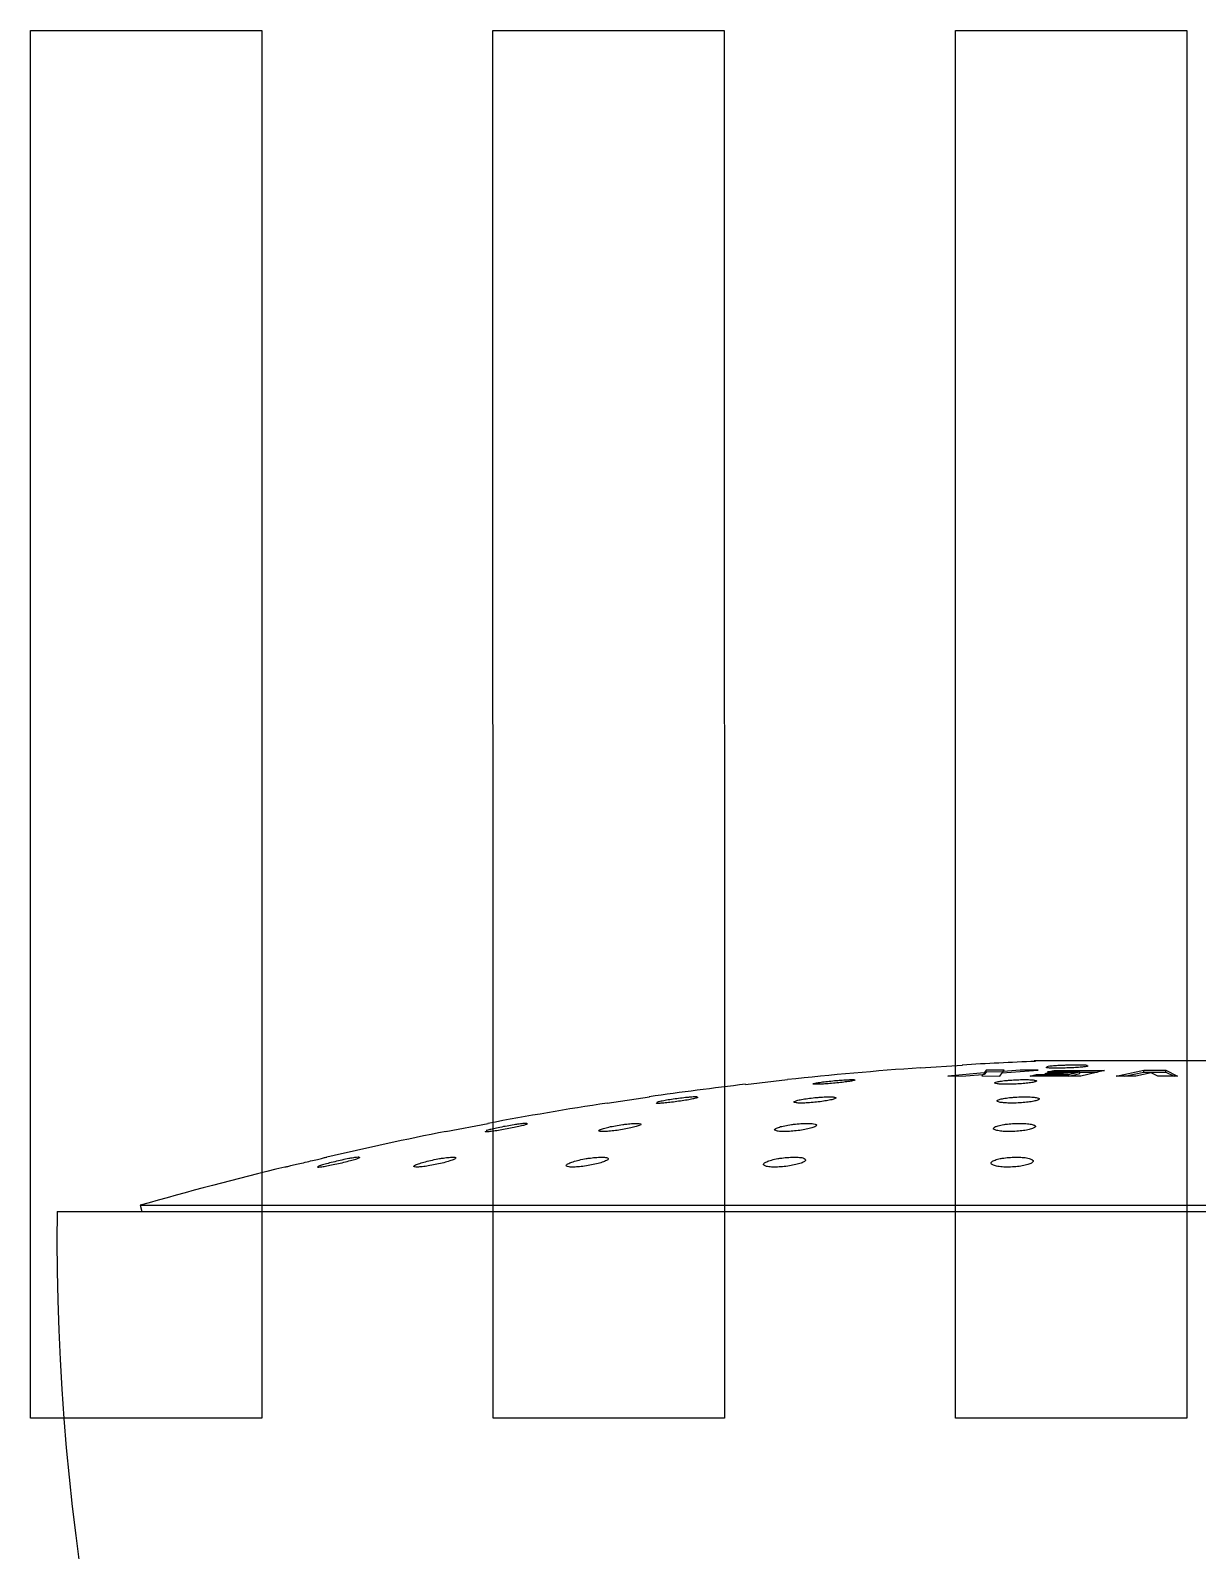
# Model space of a CAD drawing. Header units: metres. Extents: x -22 to 564, y 0 to 143.
# Drawn here: x 246.07038 to 246.10375, y 46.38804 to 46.43151 of the extents above; entities that cross this region are included whole.
import ezdxf

# ---------------------------------------------------------------- set-up
doc = ezdxf.new("R2010")
doc.units = ezdxf.units.M
doc.layers.add('XREF 2N NEURO-ONCOLOGIA$0$Mobiliario Fijo', color=40, linetype='Continuous')

# ---------------------------------------------------------------- blocks, each defined once
blk = doc.blocks.new('XREF 2N NEURO-ONCOLOGIA$0$AQG 01$0$BOL RX-TLAH-1N$0$Coladera')
for p, q in [((83.00922, 30.709872), (83.009219, 30.670192)), ((83.015833, 30.709872), (83.00922, 30.709872)), ((83.015832, 30.670192), (83.015833, 30.709872)), ((83.022447, 30.709872), (83.022445, 30.670192)), ((83.02906, 30.709872), (83.022447, 30.709872)), ((83.029059, 30.670192), (83.02906, 30.709872)), ((83.035673, 30.709871), (83.035672, 30.670192)), ((83.042287, 30.709871), (83.035673, 30.709871)), ((83.042285, 30.670191), (83.042287, 30.709871)), ((83.009219, 30.670192), (83.015832, 30.670192)), ((83.022445, 30.670192), (83.029059, 30.670192)), ((83.035672, 30.670192), (83.042285, 30.670191))]:
    blk.add_line(p, q)
blk = doc.blocks.new('XREF 2N NEURO-ONCOLOGIA$0$SE')
at = {"linetype": 'Continuous'}
for p, q in [((161.371, 70.924), (127.838, 70.924)), ((160.143, 70.832), (129.066, 70.832)), ((160.143, 70.832), (160.117, 70.924)), ((155.628, 69.743), (155.006, 69.623)), ((153.247, 69.323), (152.624, 69.23)), ((144.825, 68.925), (145.116, 68.924)), ((144.998, 68.839), (144.825, 68.925)), ((144.998, 68.865), (144.876, 68.925)), ((145.116, 68.924), (145.213, 68.874)), ((145.213, 68.874), (145.442, 68.924)), ((145.609, 68.925), (145.324, 68.865)), ((145.733, 68.925), (145.325, 68.839)), ((145.442, 68.924), (145.733, 68.925)), ((145.902, 68.841), (146.255, 68.925)), ((146.255, 68.925), (147.003, 68.925)), ((146.432, 68.925), (146.268, 68.886)), ((146.432, 68.925), (146.433, 68.899)), ((147.003, 68.925), (146.908, 68.901)), ((147.449, 68.923), (147.417, 68.877)), ((147.714, 68.921), (147.449, 68.923)), ((147.682, 68.877), (148.215, 68.923)), ((148.215, 68.923), (147.95, 68.921)), ((151.206, 69.046), (150.584, 68.976)), ((142.265, 68.699), (146.943, 68.699)), ((144.998, 68.865), (144.998, 68.839)), ((145.324, 68.865), (144.998, 68.865)), ((145.325, 68.839), (144.998, 68.839)), ((145.324, 68.865), (145.325, 68.839)), ((146.65, 68.841), (145.902, 68.841)), ((146.269, 68.866), (146.008, 68.866)), ((146.268, 68.886), (146.269, 68.86)), ((146.311, 68.87), (146.269, 68.86)), ((146.269, 68.86), (146.745, 68.862)), ((146.433, 68.899), (146.311, 68.87)), ((146.908, 68.901), (146.433, 68.899)), ((146.787, 68.887), (146.564, 68.887)), ((146.745, 68.862), (146.65, 68.841)), ((146.718, 68.887), (146.718, 68.871)), ((147.417, 68.877), (146.883, 68.839)), ((146.883, 68.839), (147.148, 68.837)), ((147.148, 68.837), (147.4, 68.855)), ((147.4, 68.855), (147.385, 68.837)), ((147.385, 68.837), (147.65, 68.839)), ((147.4, 68.863), (147.649, 68.865)), ((147.649, 68.865), (147.681, 68.903)), ((147.649, 68.865), (147.65, 68.839)), ((147.65, 68.839), (147.682, 68.877)), ((147.681, 68.903), (147.698, 68.904)), ((147.681, 68.903), (147.682, 68.877)), ((147.95, 68.921), (147.699, 68.9)), ((147.699, 68.9), (147.714, 68.921)), ((148.624, 68.802), (148.001, 68.761))]:
    blk.add_line(p, q, dxfattribs=at)
for centre, radius, start, end in [((126.384, 71.307), 34.989, 359.3733, 44.759), ((144.604, 125.301), 56.642, 283.6871, 285.9219), ((144.604, 125.301), 56.642, 281.2212, 283.0447), ((144.604, 125.301), 56.642, 278.7752, 280.5846), ((144.604, 125.301), 56.642, 276.6911, 278.1442), ((144.604, 125.301), 56.642, 274.0684, 276.0624), ((146.41, 117.556), 48.687, 269.882, 270.3624), ((144.604, 125.301), 56.642, 272.3453, 273.442)]:
    blk.add_arc(centre, radius, start, end, dxfattribs=at)
for points, knots in [([(147.442, 70.143), (147.471, 70.149), (147.498, 70.156), (147.519, 70.164), (147.539, 70.171), (147.556, 70.18), (147.566, 70.188), (147.576, 70.196), (147.581, 70.205), (147.579, 70.213), (147.577, 70.221), (147.569, 70.229), (147.555, 70.236), (147.541, 70.243), (147.521, 70.25), (147.497, 70.255), (147.473, 70.26), (147.445, 70.263), (147.413, 70.266), (147.383, 70.268), (147.349, 70.269), (147.315, 70.268), (147.282, 70.268), (147.247, 70.266), (147.214, 70.263), (147.18, 70.26), (147.148, 70.256), (147.118, 70.251), (147.088, 70.245), (147.061, 70.239), (147.038, 70.232), (147.014, 70.225), (146.995, 70.217), (146.982, 70.209), (146.968, 70.201), (146.96, 70.192), (146.958, 70.184), (146.955, 70.175), (146.96, 70.167), (146.97, 70.16), (146.98, 70.152), (146.997, 70.145), (147.018, 70.139), (147.039, 70.134), (147.065, 70.129), (147.095, 70.126), (147.124, 70.123), (147.156, 70.121), (147.19, 70.121), (147.223, 70.12), (147.258, 70.121), (147.291, 70.124), (147.325, 70.126), (147.359, 70.129), (147.39, 70.134), (147.408, 70.137), (147.426, 70.14), (147.442, 70.143)], [0, 0, 0, 0, 0.054815, 0.054815, 0.054815, 0.109572, 0.109572, 0.109572, 0.165188, 0.165188, 0.165188, 0.221122, 0.221122, 0.221122, 0.276362, 0.276362, 0.276362, 0.330207, 0.330207, 0.330207, 0.382623, 0.382623, 0.382623, 0.434222, 0.434222, 0.434222, 0.485922, 0.485922, 0.485922, 0.538565, 0.538565, 0.538565, 0.592611, 0.592611, 0.592611, 0.647947, 0.647947, 0.647947, 0.703889, 0.703889, 0.703889, 0.759434, 0.759434, 0.759434, 0.813739, 0.813739, 0.813739, 0.866554, 0.866554, 0.866554, 0.918316, 0.918316, 0.918316, 0.969887, 0.969887, 0.969887, 1, 1, 1, 1]), ([(150.726, 70.143), (150.76, 70.149), (150.792, 70.156), (150.819, 70.164), (150.847, 70.171), (150.871, 70.18), (150.89, 70.188), (150.909, 70.196), (150.924, 70.205), (150.932, 70.213), (150.939, 70.221), (150.941, 70.229), (150.937, 70.236), (150.933, 70.243), (150.922, 70.25), (150.905, 70.255), (150.89, 70.26), (150.868, 70.263), (150.842, 70.266), (150.817, 70.268), (150.788, 70.269), (150.757, 70.268), (150.726, 70.268), (150.692, 70.266), (150.658, 70.263), (150.625, 70.26), (150.59, 70.256), (150.557, 70.251), (150.524, 70.245), (150.492, 70.239), (150.463, 70.232), (150.433, 70.225), (150.407, 70.217), (150.385, 70.209), (150.363, 70.201), (150.345, 70.192), (150.334, 70.184), (150.322, 70.175), (150.316, 70.167), (150.317, 70.16), (150.318, 70.152), (150.325, 70.145), (150.337, 70.139), (150.35, 70.134), (150.368, 70.129), (150.392, 70.126), (150.414, 70.123), (150.441, 70.121), (150.471, 70.121), (150.501, 70.12), (150.533, 70.121), (150.567, 70.124), (150.6, 70.126), (150.635, 70.129), (150.668, 70.134), (150.688, 70.137), (150.707, 70.14), (150.726, 70.143)], [0, 0, 0, 0, 0.054815, 0.054815, 0.054815, 0.109572, 0.109572, 0.109572, 0.165188, 0.165188, 0.165188, 0.221122, 0.221122, 0.221122, 0.276362, 0.276362, 0.276362, 0.330207, 0.330207, 0.330207, 0.382623, 0.382623, 0.382623, 0.434222, 0.434222, 0.434222, 0.485922, 0.485922, 0.485922, 0.538565, 0.538565, 0.538565, 0.592611, 0.592611, 0.592611, 0.647947, 0.647947, 0.647947, 0.703889, 0.703889, 0.703889, 0.759434, 0.759434, 0.759434, 0.813739, 0.813739, 0.813739, 0.866554, 0.866554, 0.866554, 0.918316, 0.918316, 0.918316, 0.969887, 0.969887, 0.969887, 1, 1, 1, 1]), ([(153.556, 70.143), (153.591, 70.149), (153.627, 70.156), (153.659, 70.164), (153.692, 70.171), (153.722, 70.18), (153.749, 70.188), (153.775, 70.196), (153.798, 70.205), (153.815, 70.213), (153.832, 70.221), (153.844, 70.229), (153.849, 70.236), (153.854, 70.243), (153.854, 70.25), (153.846, 70.255), (153.84, 70.26), (153.827, 70.263), (153.808, 70.266), (153.791, 70.268), (153.768, 70.269), (153.741, 70.268), (153.715, 70.268), (153.685, 70.266), (153.654, 70.263), (153.622, 70.26), (153.588, 70.256), (153.555, 70.251), (153.521, 70.245), (153.486, 70.239), (153.453, 70.232), (153.42, 70.225), (153.388, 70.217), (153.36, 70.209), (153.331, 70.201), (153.306, 70.192), (153.285, 70.184), (153.265, 70.175), (153.25, 70.167), (153.24, 70.16), (153.231, 70.152), (153.228, 70.145), (153.231, 70.139), (153.235, 70.134), (153.244, 70.129), (153.259, 70.126), (153.274, 70.123), (153.294, 70.121), (153.318, 70.121), (153.342, 70.12), (153.37, 70.121), (153.4, 70.124), (153.43, 70.126), (153.463, 70.129), (153.496, 70.134), (153.516, 70.137), (153.536, 70.14), (153.556, 70.143)], [0, 0, 0, 0, 0.054815, 0.054815, 0.054815, 0.109572, 0.109572, 0.109572, 0.165188, 0.165188, 0.165188, 0.221122, 0.221122, 0.221122, 0.276362, 0.276362, 0.276362, 0.330207, 0.330207, 0.330207, 0.382623, 0.382623, 0.382623, 0.434222, 0.434222, 0.434222, 0.485922, 0.485922, 0.485922, 0.538565, 0.538565, 0.538565, 0.592611, 0.592611, 0.592611, 0.647947, 0.647947, 0.647947, 0.703889, 0.703889, 0.703889, 0.759434, 0.759434, 0.759434, 0.813739, 0.813739, 0.813739, 0.866554, 0.866554, 0.866554, 0.918316, 0.918316, 0.918316, 0.969887, 0.969887, 0.969887, 1, 1, 1, 1]), ([(155.722, 70.143), (155.756, 70.149), (155.793, 70.156), (155.828, 70.164), (155.863, 70.171), (155.897, 70.18), (155.929, 70.188), (155.961, 70.196), (155.99, 70.205), (156.015, 70.213), (156.04, 70.221), (156.061, 70.229), (156.076, 70.236), (156.09, 70.243), (156.099, 70.25), (156.102, 70.255), (156.105, 70.26), (156.101, 70.263), (156.092, 70.266), (156.083, 70.268), (156.068, 70.269), (156.049, 70.268), (156.03, 70.268), (156.005, 70.266), (155.978, 70.263), (155.951, 70.26), (155.92, 70.256), (155.889, 70.251), (155.856, 70.245), (155.821, 70.239), (155.787, 70.232), (155.753, 70.225), (155.718, 70.217), (155.685, 70.209), (155.652, 70.201), (155.62, 70.192), (155.593, 70.184), (155.565, 70.175), (155.542, 70.167), (155.523, 70.16), (155.505, 70.152), (155.492, 70.145), (155.486, 70.139), (155.479, 70.134), (155.479, 70.129), (155.485, 70.126), (155.49, 70.123), (155.502, 70.121), (155.518, 70.121), (155.534, 70.12), (155.556, 70.121), (155.581, 70.124), (155.606, 70.126), (155.635, 70.129), (155.665, 70.134), (155.684, 70.137), (155.702, 70.14), (155.722, 70.143)], [0, 0, 0, 0, 0.054815, 0.054815, 0.054815, 0.109572, 0.109572, 0.109572, 0.165188, 0.165188, 0.165188, 0.221122, 0.221122, 0.221122, 0.276362, 0.276362, 0.276362, 0.330207, 0.330207, 0.330207, 0.382623, 0.382623, 0.382623, 0.434222, 0.434222, 0.434222, 0.485922, 0.485922, 0.485922, 0.538565, 0.538565, 0.538565, 0.592611, 0.592611, 0.592611, 0.647947, 0.647947, 0.647947, 0.703889, 0.703889, 0.703889, 0.759434, 0.759434, 0.759434, 0.813739, 0.813739, 0.813739, 0.866554, 0.866554, 0.866554, 0.918316, 0.918316, 0.918316, 0.969887, 0.969887, 0.969887, 1, 1, 1, 1]), ([(157.524, 70.266), (157.524, 70.268), (157.518, 70.269), (157.507, 70.268), (157.496, 70.268), (157.48, 70.266), (157.459, 70.263), (157.439, 70.26), (157.413, 70.256), (157.385, 70.251), (157.357, 70.245), (157.325, 70.239), (157.292, 70.232), (157.259, 70.225), (157.223, 70.217), (157.189, 70.209), (157.153, 70.201), (157.118, 70.192), (157.086, 70.184), (157.053, 70.175), (157.022, 70.167), (156.996, 70.16), (156.971, 70.152), (156.949, 70.145), (156.933, 70.139), (156.917, 70.134), (156.907, 70.129), (156.903, 70.126), (156.902, 70.125), (156.901, 70.124), (156.901, 70.123)], [0.3314046, 0.3314046, 0.3314046, 0.3314046, 0.3826235, 0.3826235, 0.3826235, 0.4342217, 0.4342217, 0.4342217, 0.4859217, 0.4859217, 0.4859217, 0.5385654, 0.5385654, 0.5385654, 0.5926108, 0.5926108, 0.5926108, 0.6479472, 0.6479472, 0.6479472, 0.7038894, 0.7038894, 0.7038894, 0.7594343, 0.7594343, 0.7594343, 0.8137388, 0.8137388, 0.8137388, 0.8313803, 0.8313803, 0.8313803, 0.8313803]), ([(156.909, 70.121), (156.916, 70.12), (156.93, 70.121), (156.948, 70.124), (156.965, 70.126), (156.988, 70.129), (157.014, 70.134), (157.029, 70.137), (157.046, 70.14), (157.063, 70.143)], [0.8665535, 0.8665535, 0.8665535, 0.8665535, 0.9183157, 0.9183157, 0.9183157, 0.969887, 0.969887, 0.969887, 1, 1, 1, 1]), ([(157.063, 70.143), (157.094, 70.149), (157.129, 70.156), (157.164, 70.164), (157.198, 70.171), (157.234, 70.18), (157.269, 70.188), (157.304, 70.196), (157.338, 70.205), (157.369, 70.213), (157.4, 70.221), (157.428, 70.229), (157.451, 70.236), (157.474, 70.243), (157.492, 70.25), (157.505, 70.255), (157.515, 70.259), (157.521, 70.262), (157.523, 70.265)], [0, 0, 0, 0, 0.0548154, 0.0548154, 0.0548154, 0.1095719, 0.1095719, 0.1095719, 0.1651875, 0.1651875, 0.1651875, 0.2211221, 0.2211221, 0.2211221, 0.2763623, 0.2763623, 0.2763623, 0.3225023, 0.3225023, 0.3225023, 0.3225023]), ([(158.009, 70.269), (158.009, 70.269), (158.009, 70.269), (158.009, 70.268), (158.007, 70.268), (157.999, 70.266), (157.987, 70.263), (157.974, 70.26), (157.956, 70.256), (157.934, 70.251), (157.912, 70.245), (157.885, 70.239), (157.856, 70.232), (157.826, 70.225), (157.793, 70.217), (157.759, 70.209), (157.724, 70.201), (157.688, 70.192), (157.652, 70.184), (157.617, 70.175), (157.582, 70.167), (157.55, 70.16), (157.519, 70.152), (157.49, 70.145), (157.466, 70.139), (157.442, 70.134), (157.423, 70.129), (157.41, 70.126), (157.397, 70.123), (157.389, 70.121), (157.387, 70.121), (157.387, 70.121), (157.387, 70.121), (157.387, 70.121)], [0.3743169, 0.3743169, 0.3743169, 0.3743169, 0.3826235, 0.3826235, 0.3826235, 0.4342217, 0.4342217, 0.4342217, 0.4859217, 0.4859217, 0.4859217, 0.5385654, 0.5385654, 0.5385654, 0.5926108, 0.5926108, 0.5926108, 0.6479472, 0.6479472, 0.6479472, 0.7038894, 0.7038894, 0.7038894, 0.7594343, 0.7594343, 0.7594343, 0.8137388, 0.8137388, 0.8137388, 0.8665535, 0.8665535, 0.8665535, 0.87443, 0.87443, 0.87443, 0.87443]), ([(147.392, 69.64), (147.423, 69.645), (147.45, 69.651), (147.473, 69.657), (147.495, 69.663), (147.513, 69.669), (147.526, 69.676), (147.538, 69.683), (147.545, 69.69), (147.545, 69.696), (147.546, 69.703), (147.54, 69.71), (147.528, 69.715), (147.517, 69.721), (147.499, 69.726), (147.477, 69.73), (147.455, 69.734), (147.428, 69.738), (147.399, 69.74), (147.369, 69.742), (147.336, 69.743), (147.302, 69.743), (147.269, 69.742), (147.234, 69.741), (147.2, 69.739), (147.166, 69.736), (147.132, 69.733), (147.101, 69.729), (147.07, 69.725), (147.041, 69.72), (147.017, 69.714), (146.992, 69.708), (146.971, 69.702), (146.955, 69.695), (146.94, 69.689), (146.929, 69.682), (146.925, 69.675), (146.921, 69.668), (146.923, 69.662), (146.93, 69.655), (146.938, 69.649), (146.952, 69.644), (146.971, 69.639), (146.99, 69.634), (147.015, 69.631), (147.043, 69.628), (147.07, 69.625), (147.101, 69.623), (147.134, 69.623), (147.167, 69.622), (147.202, 69.623), (147.236, 69.625), (147.27, 69.626), (147.305, 69.629), (147.337, 69.633), (147.356, 69.635), (147.375, 69.637), (147.392, 69.64)], [0, 0, 0, 0, 0.054403, 0.054403, 0.054403, 0.108767, 0.108767, 0.108767, 0.163703, 0.163703, 0.163703, 0.218884, 0.218884, 0.218884, 0.273647, 0.273647, 0.273647, 0.327514, 0.327514, 0.327514, 0.380424, 0.380424, 0.380424, 0.432747, 0.432747, 0.432747, 0.485087, 0.485087, 0.485087, 0.538027, 0.538027, 0.538027, 0.591896, 0.591896, 0.591896, 0.646639, 0.646639, 0.646639, 0.701814, 0.701814, 0.701814, 0.756768, 0.756768, 0.756768, 0.810936, 0.810936, 0.810936, 0.864121, 0.864121, 0.864121, 0.916569, 0.916569, 0.916569, 0.968837, 0.968837, 0.968837, 1, 1, 1, 1]), ([(150.526, 69.64), (150.561, 69.645), (150.595, 69.651), (150.625, 69.657), (150.655, 69.663), (150.682, 69.669), (150.704, 69.676), (150.726, 69.683), (150.744, 69.69), (150.756, 69.696), (150.768, 69.703), (150.774, 69.71), (150.775, 69.715), (150.775, 69.721), (150.768, 69.726), (150.756, 69.73), (150.745, 69.734), (150.727, 69.738), (150.705, 69.74), (150.683, 69.742), (150.656, 69.743), (150.627, 69.743), (150.598, 69.742), (150.565, 69.741), (150.532, 69.739), (150.498, 69.736), (150.463, 69.733), (150.429, 69.729), (150.395, 69.725), (150.361, 69.72), (150.33, 69.714), (150.299, 69.708), (150.27, 69.702), (150.245, 69.695), (150.22, 69.689), (150.199, 69.682), (150.183, 69.675), (150.168, 69.668), (150.158, 69.662), (150.154, 69.655), (150.15, 69.649), (150.153, 69.644), (150.161, 69.639), (150.169, 69.634), (150.183, 69.631), (150.203, 69.628), (150.222, 69.625), (150.246, 69.623), (150.273, 69.623), (150.301, 69.622), (150.332, 69.623), (150.364, 69.625), (150.397, 69.626), (150.431, 69.629), (150.465, 69.633), (150.486, 69.635), (150.506, 69.637), (150.526, 69.64)], [0, 0, 0, 0, 0.054403, 0.054403, 0.054403, 0.108767, 0.108767, 0.108767, 0.163703, 0.163703, 0.163703, 0.218884, 0.218884, 0.218884, 0.273647, 0.273647, 0.273647, 0.327514, 0.327514, 0.327514, 0.380424, 0.380424, 0.380424, 0.432747, 0.432747, 0.432747, 0.485087, 0.485087, 0.485087, 0.538027, 0.538027, 0.538027, 0.591896, 0.591896, 0.591896, 0.646639, 0.646639, 0.646639, 0.701814, 0.701814, 0.701814, 0.756768, 0.756768, 0.756768, 0.810936, 0.810936, 0.810936, 0.864121, 0.864121, 0.864121, 0.916569, 0.916569, 0.916569, 0.968837, 0.968837, 0.968837, 1, 1, 1, 1]), ([(153.018, 69.64), (153.053, 69.645), (153.09, 69.651), (153.124, 69.657), (153.158, 69.663), (153.191, 69.669), (153.221, 69.676), (153.251, 69.683), (153.278, 69.69), (153.301, 69.696), (153.323, 69.703), (153.34, 69.71), (153.352, 69.715), (153.364, 69.721), (153.369, 69.726), (153.369, 69.73), (153.369, 69.734), (153.362, 69.738), (153.35, 69.74), (153.338, 69.742), (153.32, 69.743), (153.298, 69.743), (153.277, 69.742), (153.25, 69.741), (153.221, 69.739), (153.192, 69.736), (153.159, 69.733), (153.126, 69.729), (153.093, 69.725), (153.057, 69.72), (153.023, 69.714), (152.989, 69.708), (152.955, 69.702), (152.923, 69.695), (152.892, 69.689), (152.862, 69.682), (152.837, 69.675), (152.812, 69.668), (152.791, 69.662), (152.776, 69.655), (152.761, 69.649), (152.751, 69.644), (152.748, 69.639), (152.745, 69.634), (152.747, 69.631), (152.756, 69.628), (152.765, 69.625), (152.779, 69.623), (152.798, 69.623), (152.817, 69.622), (152.841, 69.623), (152.868, 69.625), (152.895, 69.626), (152.926, 69.629), (152.959, 69.633), (152.978, 69.635), (152.998, 69.637), (153.018, 69.64)], [0, 0, 0, 0, 0.054403, 0.054403, 0.054403, 0.108767, 0.108767, 0.108767, 0.163703, 0.163703, 0.163703, 0.218884, 0.218884, 0.218884, 0.273647, 0.273647, 0.273647, 0.327514, 0.327514, 0.327514, 0.380424, 0.380424, 0.380424, 0.432747, 0.432747, 0.432747, 0.485087, 0.485087, 0.485087, 0.538027, 0.538027, 0.538027, 0.591896, 0.591896, 0.591896, 0.646639, 0.646639, 0.646639, 0.701814, 0.701814, 0.701814, 0.756768, 0.756768, 0.756768, 0.810936, 0.810936, 0.810936, 0.864121, 0.864121, 0.864121, 0.916569, 0.916569, 0.916569, 0.968837, 0.968837, 0.968837, 1, 1, 1, 1]), ([(155.047, 69.739), (155.047, 69.739), (155.047, 69.74), (155.047, 69.74), (155.047, 69.742), (155.04, 69.743), (155.028, 69.743), (155.016, 69.742), (154.998, 69.741), (154.977, 69.739), (154.955, 69.736), (154.928, 69.733), (154.899, 69.729), (154.87, 69.725), (154.837, 69.72), (154.804, 69.714), (154.77, 69.708), (154.735, 69.702), (154.7, 69.695), (154.665, 69.689), (154.63, 69.682), (154.599, 69.675), (154.567, 69.668), (154.538, 69.662), (154.513, 69.655), (154.488, 69.649), (154.468, 69.644), (154.453, 69.639), (154.438, 69.634), (154.429, 69.631), (154.426, 69.628), (154.425, 69.627), (154.425, 69.626), (154.425, 69.626)], [0.3241979, 0.3241979, 0.3241979, 0.3241979, 0.3275136, 0.3275136, 0.3275136, 0.3804245, 0.3804245, 0.3804245, 0.432747, 0.432747, 0.432747, 0.4850873, 0.4850873, 0.4850873, 0.538027, 0.538027, 0.538027, 0.5918962, 0.5918962, 0.5918962, 0.6466388, 0.6466388, 0.6466388, 0.7018136, 0.7018136, 0.7018136, 0.7567676, 0.7567676, 0.7567676, 0.8109363, 0.8109363, 0.8109363, 0.8240806, 0.8240806, 0.8240806, 0.8240806]), ([(154.435, 69.623), (154.444, 69.622), (154.458, 69.623), (154.477, 69.625), (154.496, 69.626), (154.52, 69.629), (154.547, 69.633), (154.563, 69.635), (154.58, 69.637), (154.599, 69.64)], [0.8641205, 0.8641205, 0.8641205, 0.8641205, 0.9165685, 0.9165685, 0.9165685, 0.9688371, 0.9688371, 0.9688371, 1, 1, 1, 1]), ([(154.599, 69.64), (154.63, 69.645), (154.665, 69.651), (154.7, 69.657), (154.735, 69.663), (154.771, 69.669), (154.805, 69.676), (154.839, 69.683), (154.873, 69.69), (154.903, 69.696), (154.933, 69.703), (154.96, 69.71), (154.982, 69.715), (155.003, 69.721), (155.021, 69.726), (155.032, 69.73)], [0, 0, 0, 0, 0.0544033, 0.0544033, 0.0544033, 0.1087667, 0.1087667, 0.1087667, 0.1637032, 0.1637032, 0.1637032, 0.2188839, 0.2188839, 0.2188839, 0.2736465, 0.2736465, 0.2736465, 0.2736465]), ([(147.307, 69.242), (147.339, 69.246), (147.369, 69.25), (147.394, 69.255), (147.419, 69.259), (147.441, 69.264), (147.456, 69.269), (147.472, 69.274), (147.483, 69.28), (147.487, 69.285), (147.492, 69.29), (147.49, 69.295), (147.483, 69.3), (147.475, 69.304), (147.462, 69.308), (147.443, 69.312), (147.425, 69.315), (147.401, 69.318), (147.373, 69.32), (147.346, 69.322), (147.315, 69.323), (147.282, 69.323), (147.25, 69.323), (147.215, 69.322), (147.181, 69.321), (147.146, 69.319), (147.111, 69.317), (147.079, 69.313), (147.046, 69.31), (147.015, 69.307), (146.988, 69.302), (146.96, 69.298), (146.936, 69.293), (146.917, 69.288), (146.898, 69.283), (146.884, 69.278), (146.876, 69.273), (146.868, 69.267), (146.866, 69.262), (146.869, 69.257), (146.873, 69.253), (146.883, 69.248), (146.898, 69.244), (146.914, 69.241), (146.934, 69.237), (146.959, 69.235), (146.984, 69.233), (147.013, 69.231), (147.045, 69.231), (147.076, 69.23), (147.11, 69.23), (147.145, 69.231), (147.179, 69.232), (147.214, 69.234), (147.248, 69.237), (147.268, 69.238), (147.288, 69.24), (147.307, 69.242)], [0, 0, 0, 0, 0.05406, 0.05406, 0.05406, 0.108094, 0.108094, 0.108094, 0.162488, 0.162488, 0.162488, 0.217078, 0.217078, 0.217078, 0.271471, 0.271471, 0.271471, 0.32536, 0.32536, 0.32536, 0.378665, 0.378665, 0.378665, 0.431569, 0.431569, 0.431569, 0.484424, 0.484424, 0.484424, 0.537597, 0.537597, 0.537597, 0.591318, 0.591318, 0.591318, 0.645583, 0.645583, 0.645583, 0.700154, 0.700154, 0.700154, 0.754647, 0.754647, 0.754647, 0.808711, 0.808711, 0.808711, 0.862188, 0.862188, 0.862188, 0.915185, 0.915185, 0.915185, 0.968015, 0.968015, 0.968015, 1, 1, 1, 1]), ([(150.181, 69.242), (150.216, 69.246), (150.252, 69.25), (150.284, 69.255), (150.317, 69.259), (150.349, 69.264), (150.376, 69.269), (150.403, 69.274), (150.426, 69.28), (150.445, 69.285), (150.463, 69.29), (150.476, 69.295), (150.483, 69.3), (150.491, 69.304), (150.492, 69.308), (150.487, 69.312), (150.482, 69.315), (150.472, 69.318), (150.456, 69.32), (150.44, 69.322), (150.418, 69.323), (150.393, 69.323), (150.368, 69.323), (150.338, 69.322), (150.307, 69.321), (150.276, 69.319), (150.242, 69.317), (150.207, 69.313), (150.173, 69.31), (150.138, 69.307), (150.104, 69.302), (150.07, 69.298), (150.038, 69.293), (150.009, 69.288), (149.979, 69.283), (149.953, 69.278), (149.932, 69.273), (149.91, 69.267), (149.894, 69.262), (149.883, 69.257), (149.872, 69.253), (149.867, 69.248), (149.868, 69.244), (149.869, 69.241), (149.876, 69.237), (149.889, 69.235), (149.901, 69.233), (149.92, 69.231), (149.942, 69.231), (149.965, 69.23), (149.992, 69.23), (150.022, 69.231), (150.052, 69.232), (150.085, 69.234), (150.118, 69.237), (150.139, 69.238), (150.16, 69.24), (150.181, 69.242)], [0, 0, 0, 0, 0.05406, 0.05406, 0.05406, 0.108094, 0.108094, 0.108094, 0.162488, 0.162488, 0.162488, 0.217078, 0.217078, 0.217078, 0.271471, 0.271471, 0.271471, 0.32536, 0.32536, 0.32536, 0.378665, 0.378665, 0.378665, 0.431569, 0.431569, 0.431569, 0.484424, 0.484424, 0.484424, 0.537597, 0.537597, 0.537597, 0.591318, 0.591318, 0.591318, 0.645583, 0.645583, 0.645583, 0.700154, 0.700154, 0.700154, 0.754647, 0.754647, 0.754647, 0.808711, 0.808711, 0.808711, 0.862188, 0.862188, 0.862188, 0.915185, 0.915185, 0.915185, 0.968015, 0.968015, 0.968015, 1, 1, 1, 1]), ([(152.526, 69.319), (152.526, 69.319), (152.526, 69.319), (152.526, 69.32), (152.524, 69.322), (152.516, 69.323), (152.503, 69.323), (152.489, 69.323), (152.47, 69.322), (152.448, 69.321), (152.425, 69.319), (152.397, 69.317), (152.367, 69.313), (152.337, 69.31), (152.304, 69.307), (152.27, 69.302), (152.236, 69.298), (152.2, 69.293), (152.166, 69.288), (152.131, 69.283), (152.097, 69.278), (152.066, 69.273), (152.035, 69.267), (152.007, 69.262), (151.983, 69.257), (151.96, 69.253), (151.941, 69.248), (151.927, 69.244), (151.914, 69.241), (151.906, 69.237), (151.904, 69.235), (151.904, 69.235), (151.904, 69.234), (151.904, 69.234)], [0.3165042, 0.3165042, 0.3165042, 0.3165042, 0.3253597, 0.3253597, 0.3253597, 0.3786647, 0.3786647, 0.3786647, 0.4315688, 0.4315688, 0.4315688, 0.4844241, 0.4844241, 0.4844241, 0.5375972, 0.5375972, 0.5375972, 0.5913176, 0.5913176, 0.5913176, 0.6455833, 0.6455833, 0.6455833, 0.7001537, 0.7001537, 0.7001537, 0.754647, 0.754647, 0.754647, 0.8087111, 0.8087111, 0.8087111, 0.8163636, 0.8163636, 0.8163636, 0.8163636]), ([(151.917, 69.231), (151.927, 69.23), (151.942, 69.23), (151.962, 69.231), (151.983, 69.232), (152.008, 69.234), (152.036, 69.237), (152.053, 69.238), (152.071, 69.24), (152.091, 69.242)], [0.8621885, 0.8621885, 0.8621885, 0.8621885, 0.9151855, 0.9151855, 0.9151855, 0.9680154, 0.9680154, 0.9680154, 1, 1, 1, 1]), ([(152.091, 69.242), (152.123, 69.246), (152.158, 69.25), (152.193, 69.255), (152.227, 69.259), (152.263, 69.264), (152.297, 69.269), (152.331, 69.274), (152.363, 69.28), (152.392, 69.285), (152.421, 69.29), (152.447, 69.295), (152.468, 69.3), (152.488, 69.304), (152.504, 69.308), (152.514, 69.312)], [0, 0, 0, 0, 0.0540595, 0.0540595, 0.0540595, 0.1080939, 0.1080939, 0.1080939, 0.1624882, 0.1624882, 0.1624882, 0.2170784, 0.2170784, 0.2170784, 0.2714715, 0.2714715, 0.2714715, 0.2714715]), ([(147.335, 68.987), (147.367, 68.99), (147.397, 68.993), (147.424, 68.997), (147.45, 69), (147.472, 69.004), (147.489, 69.008), (147.506, 69.012), (147.518, 69.016), (147.524, 69.02), (147.53, 69.023), (147.53, 69.027), (147.524, 69.03), (147.518, 69.034), (147.506, 69.036), (147.489, 69.039), (147.472, 69.041), (147.449, 69.043), (147.423, 69.044), (147.397, 69.045), (147.367, 69.046), (147.335, 69.045), (147.302, 69.045), (147.268, 69.044), (147.233, 69.043), (147.199, 69.042), (147.163, 69.04), (147.13, 69.037), (147.097, 69.035), (147.065, 69.031), (147.037, 69.028), (147.008, 69.025), (146.983, 69.021), (146.963, 69.017), (146.943, 69.013), (146.927, 69.009), (146.918, 69.005), (146.908, 69.002), (146.905, 68.998), (146.907, 68.994), (146.909, 68.991), (146.918, 68.988), (146.931, 68.985), (146.945, 68.982), (146.965, 68.98), (146.988, 68.979), (147.012, 68.977), (147.04, 68.976), (147.071, 68.976), (147.101, 68.976), (147.135, 68.976), (147.169, 68.977), (147.204, 68.978), (147.239, 68.98), (147.273, 68.982), (147.294, 68.984), (147.315, 68.985), (147.335, 68.987)], [0, 0, 0, 0, 0.053969, 0.053969, 0.053969, 0.107924, 0.107924, 0.107924, 0.162061, 0.162061, 0.162061, 0.216261, 0.216261, 0.216261, 0.270305, 0.270305, 0.270305, 0.324043, 0.324043, 0.324043, 0.377461, 0.377461, 0.377461, 0.430687, 0.430687, 0.430687, 0.48393, 0.48393, 0.48393, 0.53739, 0.53739, 0.53739, 0.591174, 0.591174, 0.591174, 0.645249, 0.645249, 0.645249, 0.699454, 0.699454, 0.699454, 0.753567, 0.753567, 0.753567, 0.807408, 0.807408, 0.807408, 0.860918, 0.860918, 0.860918, 0.914183, 0.914183, 0.914183, 0.967398, 0.967398, 0.967398, 1, 1, 1, 1]), ([(149.839, 68.987), (149.873, 68.99), (149.909, 68.993), (149.944, 68.997), (149.978, 69), (150.012, 69.004), (150.043, 69.008), (150.074, 69.012), (150.102, 69.016), (150.126, 69.02), (150.149, 69.023), (150.169, 69.027), (150.183, 69.03), (150.196, 69.034), (150.205, 69.036), (150.207, 69.039), (150.209, 69.041), (150.205, 69.043), (150.195, 69.044), (150.186, 69.045), (150.171, 69.046), (150.151, 69.045), (150.131, 69.045), (150.105, 69.044), (150.077, 69.043), (150.049, 69.042), (150.017, 69.04), (149.984, 69.037), (149.951, 69.035), (149.916, 69.031), (149.881, 69.028), (149.846, 69.025), (149.811, 69.021), (149.779, 69.017), (149.747, 69.013), (149.716, 69.009), (149.69, 69.005), (149.664, 69.002), (149.641, 68.998), (149.624, 68.994), (149.607, 68.991), (149.595, 68.988), (149.589, 68.985), (149.583, 68.982), (149.584, 68.98), (149.59, 68.979), (149.596, 68.977), (149.607, 68.976), (149.624, 68.976), (149.641, 68.976), (149.664, 68.976), (149.689, 68.977), (149.715, 68.978), (149.746, 68.98), (149.777, 68.982), (149.797, 68.984), (149.818, 68.985), (149.839, 68.987)], [0, 0, 0, 0, 0.053969, 0.053969, 0.053969, 0.107924, 0.107924, 0.107924, 0.162061, 0.162061, 0.162061, 0.216261, 0.216261, 0.216261, 0.270305, 0.270305, 0.270305, 0.324043, 0.324043, 0.324043, 0.377461, 0.377461, 0.377461, 0.430687, 0.430687, 0.430687, 0.48393, 0.48393, 0.48393, 0.53739, 0.53739, 0.53739, 0.591174, 0.591174, 0.591174, 0.645249, 0.645249, 0.645249, 0.699454, 0.699454, 0.699454, 0.753567, 0.753567, 0.753567, 0.807408, 0.807408, 0.807408, 0.860918, 0.860918, 0.860918, 0.914183, 0.914183, 0.914183, 0.967398, 0.967398, 0.967398, 1, 1, 1, 1]), ([(146.77, 68.792), (146.77, 68.792), (146.769, 68.793), (146.769, 68.793), (146.767, 68.795), (146.759, 68.797), (146.746, 68.798), (146.733, 68.799), (146.714, 68.801), (146.691, 68.801), (146.668, 68.802), (146.64, 68.802), (146.609, 68.802), (146.579, 68.802), (146.545, 68.802), (146.511, 68.801), (146.477, 68.8), (146.441, 68.799), (146.407, 68.798), (146.372, 68.796), (146.339, 68.794), (146.308, 68.792), (146.278, 68.79), (146.25, 68.788), (146.226, 68.786), (146.203, 68.784), (146.184, 68.781), (146.171, 68.779), (146.157, 68.777), (146.15, 68.775), (146.148, 68.773), (146.147, 68.772), (146.147, 68.772), (146.147, 68.772)], [0.207109, 0.207109, 0.207109, 0.207109, 0.2153026, 0.2153026, 0.2153026, 0.2691298, 0.2691298, 0.2691298, 0.3228538, 0.3228538, 0.3228538, 0.3764658, 0.3764658, 0.3764658, 0.4300068, 0.4300068, 0.4300068, 0.4835481, 0.4835481, 0.4835481, 0.5371611, 0.5371611, 0.5371611, 0.5908857, 0.5908857, 0.5908857, 0.644713, 0.644713, 0.644713, 0.6985895, 0.6985895, 0.6985895, 0.7069739, 0.7069739, 0.7069739, 0.7069739]), ([(146.159, 68.767), (146.159, 68.767), (146.159, 68.767), (146.16, 68.767), (146.17, 68.766), (146.185, 68.764), (146.206, 68.763), (146.226, 68.762), (146.251, 68.762), (146.28, 68.762), (146.308, 68.761), (146.341, 68.762), (146.374, 68.762), (146.408, 68.763), (146.443, 68.764), (146.478, 68.765), (146.499, 68.766), (146.521, 68.767), (146.542, 68.768)], [0.7505339, 0.7505339, 0.7505339, 0.7505339, 0.7524394, 0.7524394, 0.7524394, 0.8061987, 0.8061987, 0.8061987, 0.8598434, 0.8598434, 0.8598434, 0.9133998, 0.9133998, 0.9133998, 0.9669329, 0.9669329, 0.9669329, 1, 1, 1, 1]), ([(146.542, 68.768), (146.575, 68.769), (146.608, 68.771), (146.636, 68.773), (146.665, 68.775), (146.691, 68.778), (146.711, 68.78), (146.731, 68.782), (146.747, 68.784), (146.757, 68.787)], [0, 0, 0, 0, 0.0537904, 0.0537904, 0.0537904, 0.1075761, 0.1075761, 0.1075761, 0.1614261, 0.1614261, 0.1614261, 0.1614261])]:
    blk.add_open_spline(points, degree=3, knots=knots, dxfattribs=at)
for points in [[(146.31, 68.87), (146.437, 68.878), (146.564, 68.887)], [(146.787, 68.887), (146.753, 68.879), (146.718, 68.871)]]:
    blk.add_open_spline(points, degree=2, dxfattribs=at)
blk = doc.blocks.new('XREF 2N NEURO-ONCOLOGIA')
at = {"layer": 'XREF 2N NEURO-ONCOLOGIA$0$Mobiliario Fijo', "xscale": -1, "rotation": 90}
blk.add_blockref('XREF 2N NEURO-ONCOLOGIA$0$AQG 01$0$BOL RX-TLAH-1N$0$Coladera', (43.650575, 83.980088, 0), dxfattribs=at)
at = {"layer": 'XREF 2N NEURO-ONCOLOGIA$0$Mobiliario Fijo', "xscale": 0.001936212865696899, "yscale": 0.001936212865696899, "zscale": 0.001936212865696899, "rotation": 90.00000000000001}
blk.add_blockref('XREF 2N NEURO-ONCOLOGIA$0$SE', (13.083935, 0.657659, 0), dxfattribs=at)

msp = doc.modelspace()

# ---------------------------------------------------------------- block references
at = {"rotation": 90}
msp.add_blockref('XREF 2N NEURO-ONCOLOGIA', (247.041247, 33.451123), dxfattribs=at)

doc.saveas('drawing.dxf')
